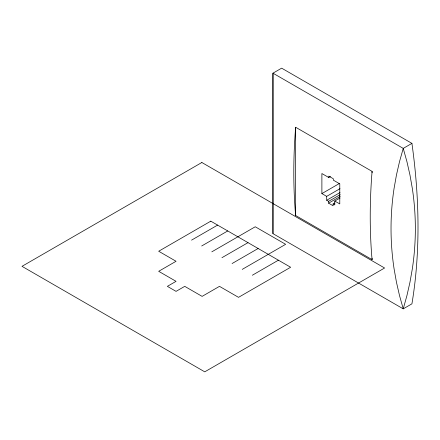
<?xml version="1.0" encoding="UTF-8"?>
<svg xmlns="http://www.w3.org/2000/svg" width="440" height="440" viewBox="0 0 440 440"><rect width="100%" height="100%" fill="white"/><g stroke="black" fill="none" stroke-linecap="round" stroke-linejoin="round"><path stroke-width="0.66" d="M272.96 233.635L272.993 198.957A399.68 1.227 89.9 0 0 272.993 118.421L272.96 73.178L281.644 68.162L411.923 143.374A565.791 326.661 60 0 1 411.923 303.837L403.238 308.853L272.96 233.635L272.927 188.43A402.666 1.238 89.9 0 1 272.927 107.894L272.96 73.178L403.238 148.39L406.929 161.667L409.959 174.999L412.313 188.375A402.666 328.774 0.4 0 1 412.319 268.912L409.959 282.277L406.929 295.592L403.238 308.853L399.514 295.576L396.462 282.243L394.086 268.868A399.68 326.337 0.4 0 1 394.086 188.331L396.462 174.966L399.514 161.651L403.238 148.39L411.923 143.374M372.097 172.75L372.097 171.386L295.669 127.259L295.328 131.312A565.791 326.661 -60 0 0 295.328 211.849L295.669 215.512L372.097 259.639L372.097 258.269M372.097 171.386L371.756 175.439A565.791 326.661 -60 0 0 371.756 255.976L372.097 259.639M191.554 240.141L217.608 225.099M201.685 245.988L227.739 230.945M340.005 188.678L326.689 196.367L321.888 193.595L321.888 173.536L328.774 177.513L330.512 176.512M211.816 251.84L255.244 226.771L285.643 244.316L242.215 269.39M321.888 193.595L339.257 183.568M221.947 257.692L248.006 242.649M326.689 196.367L326.689 200.255L340.005 192.566M326.689 200.255L328.598 201.355L340.18 194.673M328.598 201.355L328.598 203.17L340.18 196.482M328.598 203.17L333.091 205.761L333.091 203.951L334.785 204.93L334.785 201.042L339.999 198.033M333.091 203.951L334.829 202.95M232.084 263.538L258.137 248.496M252.346 275.242L278.405 260.194M334.785 201.042L339.779 203.924L339.779 183.865L333.322 180.142L333.322 178.761L328.774 176.132L328.774 177.513M295.669 127.259L295.669 215.512M201.85 162.498L22 266.332L204.749 371.839L384.599 268.004L201.85 162.498M210.793 221.166L158.686 251.251L176.055 261.278L158.686 271.31L176.055 281.336L167.371 286.352L176.055 291.363L184.74 286.352L202.109 296.379L219.483 286.352L238.524 297.347L290.637 267.256L210.793 221.166"/></g></svg>
